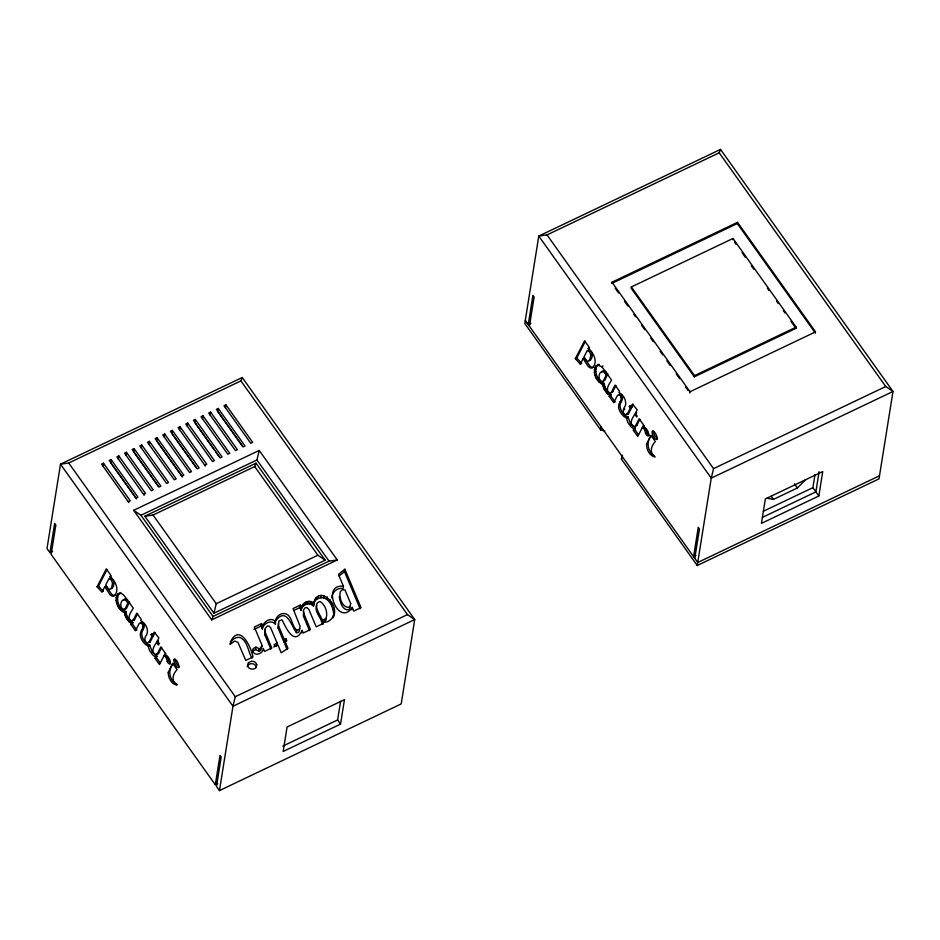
<?xml version="1.0" encoding="UTF-8"?>
<svg xmlns="http://www.w3.org/2000/svg" width="940" height="940" viewBox="0 0 940 940"><rect width="100%" height="100%" fill="white"/><g stroke="black" fill="none" stroke-linecap="round" stroke-linejoin="round"><path stroke-width="1.41" d="M170.316 663.005C167.355 661.008 169.353 656.249 165.358 655.215L163.924 655.909L159.483 664.568L154.994 658.27L157.121 656.261L152.351 652.102L149.613 644.84L146.37 645.181C142.222 641.891 138.121 635.334 141.611 630.246C143.468 628.049 143.55 623.902 140.495 622.797L139.19 623.514L135.431 630.822L130.942 624.524L133.034 622.574C128.898 620.729 126.207 615.982 126.007 611.517L124.573 612.21C117.782 610.389 113.646 599.932 117.782 594.033L121.142 593.328L123.387 594.75L127.065 599.426L128.204 602.869L129.65 602.188M126.007 611.517C119.215 609.707 115.079 599.25 119.215 593.351L120.696 592.494M649.387 435.361C645.463 433.869 647.86 428.24 643.641 427.124L642.208 427.806L637.755 436.477L633.278 430.179L635.393 428.158L630.634 423.999L627.897 416.749L624.654 417.09C620.494 413.788 616.393 407.243 619.895 402.156C621.74 399.958 621.834 395.811 618.779 394.694L617.474 395.423L613.714 402.72L609.226 396.422L611.317 394.471C607.17 392.626 604.479 387.879 604.291 383.426L602.857 384.108C596.066 382.298 591.93 371.829 596.054 365.942L598.98 364.403L596.054 365.942M604.291 383.426C597.499 381.605 593.363 371.147 597.488 365.249M331.867 598.075C331.526 592.576 337.589 586.983 343.053 588.722L343.441 586.278L338.447 574.387L344.874 569.205L361.031 607.604L353.816 611.047L352.277 607.369C338.846 627.967 320.329 583.505 343.441 586.278M252.331 652.231L252.942 650.95L255.574 649.599L259.299 651.397L260.909 650.022L262.142 645.545L254.329 627.027L261.543 623.584L261.156 626.028L262.354 628.895C263.353 623.373 271.108 619.413 275.314 624.031C274.104 617.181 281.824 610.636 287.863 614.854C292.516 618.896 292.023 626.346 296.805 630.211L299.613 629.201L300.036 626.122L293.01 608.58L300.236 605.137L299.837 607.581L300.988 610.307C301.822 604.796 309.648 601.283 313.478 606.112C315.358 582.835 340.997 602.822 333.124 617.745L333.524 615.3C332.384 619.389 326.062 624.712 322.291 620.788M313.478 606.112L314.9 599.497M314.171 601.565L313.866 603.668C309.131 598.005 300.412 603.821 300.988 610.307M52.593 551.451L49.949 552.708L54.649 523.369L55.848 525.049L51.148 554.389L215.295 784.747L217.692 783.607M103.001 466.275L103.494 463.22L101.579 464.125L128.862 502.571M111.143 459.566L137.898 497.119L135.983 498.036L109.228 460.483L111.143 459.566L110.65 462.621L136.523 498.929M118.299 458.978L118.793 455.923L116.877 456.828L144.173 495.274M125.96 455.324L126.442 452.269L124.538 453.186L151.293 490.739L153.208 489.822L126.442 452.269M134.103 448.615L160.858 486.168L158.942 487.085L132.188 449.531L134.103 448.615L133.609 451.682L158.284 486.309M141.258 448.028L141.752 444.973L139.837 445.877L166.591 483.43L168.507 482.526L141.752 444.973M148.919 444.373L149.401 441.318L147.486 442.235L174.253 479.788L176.168 478.871L149.401 441.318M157.062 437.676L183.817 475.229L181.902 476.134L155.147 438.581L157.062 437.676L156.569 440.731L182.43 477.027M164.218 437.077L164.712 434.022L162.796 434.938L189.551 472.491L191.466 471.575L164.712 434.022M172.361 430.367L199.116 467.92L197.212 468.837L170.446 431.284L172.361 430.367L171.867 433.434L196.554 468.061M179.528 429.78L180.01 426.725L178.107 427.63L205.39 466.076M187.178 426.126L187.671 423.071L185.756 423.987L212.511 461.54L214.426 460.623L187.671 423.071M195.32 419.428L222.075 456.981L220.16 457.886L193.405 420.333L195.32 419.428L194.827 422.483L214.755 450.436M202.476 418.829L202.97 415.774L201.054 416.69L227.821 454.243L229.724 453.327L202.97 415.774M210.137 415.186L210.619 412.12L208.715 413.036L235.47 450.589L237.385 449.673L210.619 412.12M218.28 408.477L245.035 446.03L243.119 446.935L216.364 409.382L218.28 408.477L217.786 411.532L242.461 446.159M225.436 407.878L225.929 404.823L224.014 405.739L250.768 443.292L252.684 442.376L225.929 404.823M215.295 784.747L219.995 755.419L221.182 757.088L216.482 786.416L219.466 790.587L401.204 703.919L414.716 619.566L242.238 377.504L60.501 464.184L47 548.537L49.949 552.708M219.466 790.587L232.967 706.234L235.27 696.728L68.737 463.021L60.501 464.184L232.967 706.234L414.716 619.566L407.455 614.619L240.922 380.9L242.238 377.504M255.574 649.599L255.962 647.155L259.687 648.952L262.142 645.545M258.618 651.432L259.005 648.988M262.354 628.895C261.943 622.362 270.603 616.252 275.702 621.587L275.314 624.031M259.299 651.397L259.687 648.952M270.873 649.117L264.833 634.782L265.057 628.695L266.995 626.31L268.781 625.923L270.638 627.673L277.124 643.101L276.724 645.545L273.716 646.979M274.457 623.173L274.856 620.729M283.951 642.102L284.338 639.658L286.007 638.859L285.607 641.315L283.951 642.102L278.216 628.39L278.839 621.034L282 619.836C285.854 627.321 294.185 646.65 302.198 630.446L303.279 632.973L310.494 629.53L303.902 613.879L303.397 610.236L305.03 607.827L306.91 607.557L308.872 609.437L316.193 626.816L323.419 623.373L322.526 621.105L322.138 623.549L322.996 624.301M286.007 638.859L286.829 640.81L285.196 641.597L284.808 644.041L287.029 649.446M299.649 628.566L299.214 631.645L298.168 632.573L296.417 632.655L296.805 630.211M301.705 608.18L302.093 605.736M302.903 606.465L303.303 604.02M304.313 605.254L304.701 602.81M309.554 630.67L303.514 616.323L303.902 613.879M305.7 604.443L306.088 602M301.811 632.902L302.198 630.446M307.791 603.786L308.179 601.341M309.812 603.844L310.2 601.4M311.716 604.62L312.115 602.176M314.512 601.941L316.263 597.617M315.875 600.061L318.084 598.545L318.472 596.089M318.084 598.545L320.834 597.711L321.221 595.267M334.041 611.341L333.641 613.785C333.195 607.428 330.21 600.214 323.818 597.887L324.206 595.443M326.862 599.356L327.249 596.912M316.827 605.125C313.937 610.671 320.14 616.546 321.504 621.61A2.256 1.892 9.1 0 0 324.3 621.857L324.7 619.413L326.262 617.862C327.766 612.128 325.275 604.714 320.164 601.565C311.493 602.998 320.481 615.348 321.891 619.155A2.256 1.892 9.1 0 0 324.7 619.413M329.764 602.375L330.152 599.932M331.703 605.748L332.09 603.292M333.089 609.661L333.477 607.216M360.079 608.721L344.487 571.649L344.874 569.205M351.889 609.813L352.277 607.369M340.55 724.106L344.463 699.654L287.076 727.019L283.163 751.471L340.55 724.106L337.613 719.97L340.609 701.275M530.865 323.36L528.233 324.617L532.933 295.278L534.131 296.946L529.432 326.286M611.964 282.212L611.764 283.445L737.312 223.567L737.512 222.345L611.964 282.212L690.007 391.745L689.807 392.967M604.843 430.92L600.613 429.897L601.095 426.831M631.351 286.947L631.151 288.169L694.331 376.834L795.968 328.365L796.168 327.144L732.989 238.478L631.351 286.947L694.531 375.612L694.331 376.834M879.488 475.828L893 391.475L720.522 149.413L538.773 236.081L525.284 320.434L697.739 562.496L879.488 475.781L879.018 478.871L697.233 565.492L621.422 459.096L621.904 456.041M732.789 239.7L732.989 238.478M694.766 558.325L699.466 528.985L698.279 527.317L693.579 556.656L695.964 555.516M697.233 565.492L711.251 478.143L713.554 468.637L547.021 234.918L538.773 236.081L711.251 478.143L893 391.475L885.739 386.516L719.206 152.809L720.522 149.413M818.834 496.003L822.747 471.551L765.36 498.929L761.435 523.38L818.834 496.003L812.9 487.649L814.968 474.7M819.093 471.68L815.885 491.879L762.411 517.376M350.303 605.995L349.809 608.391L348.399 609.79C342.219 610.436 339.81 601.271 339.293 596.383M213.956 613.221L216.247 603.715L153.067 515.038L144.831 516.213L213.956 613.221L325.158 560.193L256.033 463.173L144.831 516.213M337.272 559.97L329.035 561.133L256.937 459.954L259.228 450.436L133.68 510.314L211.723 619.848L337.272 559.97L259.228 450.436M326.462 617.897L325.874 620.306L324.3 621.857M621.422 459.096L622.503 455.23M624.395 409.805L624.677 408.912M303.514 611.247L303.514 616.323M230.136 644.264C231.111 639.987 235.517 636.627 239.947 637.461C247.925 640.892 247.866 651.632 252.026 658.106M153.067 515.038L254.705 466.569L256.033 463.173M211.723 619.848L213.051 616.452L329.035 561.133M278.452 623.479L278.216 628.39M163.924 655.909C168.154 657.025 165.746 662.641 169.67 664.145L170.211 663.993C171.209 660.186 168.096 656.061 164.629 654.616L165.346 653.194L160.858 646.896L157.097 654.193L155.652 654.651C150.247 651.914 154.125 645.815 156.581 642.455L158.014 641.773L159.26 643.524M642.208 427.806C646.426 428.934 644.029 434.55 647.954 436.054L648.494 435.89C649.493 432.095 646.368 427.97 642.913 426.525L643.63 425.091L639.141 418.794L635.381 426.102L633.924 426.56C628.531 423.811 632.409 417.713 634.852 414.352L636.732 416.984L637.179 416.044L635.311 413.412L637.179 409.84L632.467 404.012L630.822 407.114L629.8 405.692L629.33 406.609L630.364 408.054L627.062 414.423L625.676 414.998C621.422 413.036 623.373 408.371 625.452 405.551C626.686 400.605 623.479 394.718 618.978 392.532L619.577 391.346L615.089 385.048L611.329 392.356L610.013 393.108C604.209 390.241 609.567 383.544 611.552 380.077L607.064 373.779L606.488 374.778L607.922 374.096M128.204 602.869L128.78 601.87L133.269 608.168C131.283 611.646 125.925 618.332 131.741 621.211L133.057 620.447L136.805 613.139L141.294 619.436L140.695 620.623C145.43 622.985 149.155 629.683 146.652 634.77C144.325 637.191 143.891 641.538 147.404 643.101L148.779 642.525L152.092 636.157L151.058 634.7L151.516 633.783L152.538 635.217L153.972 634.535L155.076 632.467M265.374 629.73L264.833 634.782M104.81 586.678L101.955 592.223L97.067 586.783L106.302 568.876L110.791 575.174L109.91 576.878C115.773 580.638 119.885 590.696 114.034 596.077L112.283 596.136L110.039 594.75L104.81 586.678L106.255 585.996L111.472 594.057L113.717 595.455L115.467 595.396M97.067 586.783L98.5 586.102L107.078 569.476M132.364 620.177L134.49 619.766L137.616 613.679M157.086 653.97L158.531 653.511L161.668 647.425M173.383 663.863C167.05 670.056 169.635 680.807 177.143 684.367M585.361 341.373L576.784 357.999L581.672 363.439L580.239 364.121L575.351 358.68L584.586 340.785L589.074 347.083L588.182 348.787C594.057 352.535 598.169 362.605 592.306 367.987L590.555 368.045L588.311 366.647L583.094 358.587L584.527 357.905L589.744 365.965L592 367.364L593.751 367.305M611.447 392.427L612.763 391.663L615.9 385.576M635.358 425.867L636.815 425.421L639.952 419.334M651.655 435.761C645.733 441.73 647.636 451.141 654.052 455.653M130.942 624.524L133.034 622.574M154.994 658.27L157.121 656.261M580.239 364.121L583.094 358.587M609.226 396.422L611.317 394.471M633.278 430.179L635.393 428.158M148.837 642.408L150.212 641.832L153.525 635.475L152.492 634.018L151.058 634.7M626.334 413.929L628.496 413.741L631.809 407.373L630.775 405.927L629.33 406.609M156.581 642.455L158.449 645.075L158.895 644.135L157.027 641.515L158.907 637.943L154.195 632.115L152.538 635.217M633.349 404.365L632.256 406.433L630.822 407.114M140.624 622.832L141.94 622.104C145.829 623.69 144.196 628.578 142.21 631.116C140.412 636.086 144.055 641.468 147.803 644.499L149.613 644.84M618.908 394.73L620.212 394.013C624.101 395.599 622.468 400.487 620.494 403.025C618.696 407.984 622.339 413.365 626.087 416.397L627.897 416.749M247.185 666.484L249.3 664.145L251.039 663.675A4.583 3.83 9.1 0 1 255.715 665.696L256.373 667.2M276.019 620.412C286.759 606.817 291.377 626.052 296.417 632.655M123.375 600.131L125.455 598.71L128.016 600.355L126.583 601.036L124.021 599.391C119.803 600.836 119.697 607.757 123.575 609.755L125.02 609.179L127.664 603.609A2.256 0.787 64.5 0 0 126.583 601.036M601.647 372.04L603.727 370.607L606.3 372.252A2.256 0.787 64.5 0 1 606.899 373.262M767.028 498.224L773.467 499.387L797.379 487.989L805.286 479.976M339.129 575.962L344.487 571.649M68.737 463.021L240.922 380.9M547.021 234.918L719.206 152.809M128.334 501.678L130.249 500.773L103.494 463.22M143.644 494.381L145.547 493.477L118.793 455.923M204.861 465.183L206.776 464.278L180.01 426.725M133.68 510.314L140.953 515.261L256.937 459.954M109.91 576.878L111.343 576.197M588.182 348.787L589.627 348.094M575.351 358.68L576.784 357.999M117.782 594.033L119.215 593.351M116.725 595.619L118.158 594.938M595.008 367.517L596.442 366.835M116.137 597.664L117.571 596.982M594.409 369.573L595.854 368.88M597.546 365.084L601.659 366.647L603.092 365.965M116.102 600.566L117.535 599.885M594.374 372.463L595.819 371.782M116.772 603.457L118.205 602.775M595.055 375.365L596.489 374.684M604.866 372.933A2.256 0.787 64.5 0 1 605.948 375.518L603.304 381.076L601.859 381.652C597.969 379.666 598.087 372.734 602.293 371.3L604.866 372.933L606.3 372.252M117.958 606.194L119.392 605.513M596.23 378.091L597.664 377.41M119.462 608.638L120.896 607.957M597.746 380.536L599.18 379.854M121.037 610.518L122.47 609.837M599.309 382.427L600.742 381.746M122.4 611.611L123.833 610.93M600.672 383.52L602.105 382.827M123.563 612.105L124.996 611.423M601.847 384.002L603.28 383.32M609.884 395.153L607.463 393.719L604.279 389.489L602.975 385.835L604.408 385.153M131.6 623.255L129.179 621.822L125.995 617.58L124.691 613.938L126.125 613.256M125.173 615.735L126.606 615.054M603.457 387.644L604.89 386.963M125.995 617.58L127.441 616.899M604.279 389.489L605.712 388.808M127.159 619.436L128.592 618.755M605.442 391.346L606.876 390.652M128.087 620.635L129.52 619.954M606.359 392.544L607.804 391.863M129.179 621.822L130.613 621.129M607.463 393.719L608.897 393.038M133.057 620.447L134.49 619.766M611.329 392.356L612.763 391.663M130.401 622.774L131.847 622.08M608.685 394.671L610.119 393.989M142.88 625.57L144.314 624.889M621.152 397.467L622.597 396.786M141.611 630.246L143.056 629.565M619.895 402.156L621.328 401.462M216.247 603.715L317.885 555.235L325.158 560.193M694.531 375.612L796.168 327.144M152.092 636.157L153.525 635.475M630.364 408.054L631.809 407.373M148.779 642.525L150.212 641.832M627.062 414.423L628.496 413.741M157.027 641.515L158.461 640.833M635.311 413.412L636.744 412.731M155.676 656.942L153.02 655.262L149.648 650.727L148.179 646.379L149.613 645.686M633.959 428.84L631.292 427.171L627.92 422.624L626.463 418.277L627.897 417.595M690.007 391.745L815.556 331.867L737.512 222.345M157.097 654.193L158.531 653.511M635.381 426.102L636.815 425.421M164.629 654.616L166.063 653.934M642.913 426.525L644.346 425.844M166.38 657.871L167.825 657.178M644.664 429.768L646.097 429.087M166.686 658.482L168.119 657.8M644.969 430.379L646.403 429.697M167.203 661.408L168.636 660.726M645.486 433.316L646.92 432.635M253.941 629.471L261.156 626.028M293.821 610.448L299.837 607.581M277.124 643.101L274.116 644.534L274.962 646.473L277.982 645.04L281.189 652.771L287.981 648.365L285.196 641.597M235.27 696.728L407.455 614.619M713.554 468.637L885.739 386.516M763.327 511.278L812.9 487.649M282.822 746.102L337.613 719.97M589.321 360.69L590.402 360.22C592.893 357.447 593.093 352.465 589.909 350.115L588.687 349.856M111.038 588.781L112.119 588.322C114.61 585.549 114.821 580.556 111.625 578.206L110.403 577.947M255.962 647.155L253.342 648.506L252.731 649.787C252.895 656.966 263.071 654.522 263.294 648.412L264.598 651.42L271.813 647.977L265.221 632.326M603.292 380.97L604.737 380.395L607.381 374.825M320.834 597.711L323.818 597.887M124.186 608.556L125.807 609.096L126.454 608.497L129.097 602.928A2.256 0.787 64.5 0 0 128.956 602.235M657.518 438.886L654.71 435.596A4.583 1.598 64.5 0 1 653.594 431.166M179.246 666.977L176.438 663.687A4.583 1.598 64.5 0 1 175.31 659.269M601.659 366.647L605.348 371.323L606.488 374.778M98.5 586.102L103.388 591.542M737.312 223.567L815.356 333.089M734.481 242.062L736.161 244.424M742.059 252.707L745.432 257.431M751.318 265.703L753.845 269.251M767.334 288.169L769.014 290.531M776.593 301.176L778.285 303.538M783.337 310.635L785.018 312.997M790.916 321.269L795.968 328.365M794.418 483.818L797.379 487.989M771.246 496.273L773.467 499.387M615.159 288.204L618.555 292.963M624.489 301.294L627.885 306.064M633.818 314.395L635.522 316.768M641.456 325.111L644.852 329.87M650.786 338.2L653.335 341.772M660.115 351.302L662.665 354.862M666.907 360.819L670.291 365.578M676.236 373.92L679.632 378.679M685.566 387.01L688.104 390.582M610.659 395.74L615.148 402.038M634.712 429.486L638.448 434.738M600.613 429.897L524.79 323.489L525.284 320.434L528.233 324.617M254.705 466.569L317.885 555.235M215.942 452.105L219.502 457.11M140.953 515.261L213.051 616.452M132.375 623.843L136.864 630.141M156.428 657.589L160.164 662.829M300.236 605.137L301.376 607.863M261.543 623.584L262.742 626.451M278.604 625.946L284.338 639.658M602.857 384.108L602.975 385.835M124.573 612.21L124.691 613.938M626.451 417.43L626.463 418.277M148.179 645.522L148.179 646.379M168.237 672.394C168.072 677.482 171.421 684.261 176.826 685.025C170.963 681.183 172.619 674.144 177.061 669.621L172.572 663.334L168.237 672.394M646.509 444.291C646.356 449.379 649.693 456.17 655.098 456.934C649.246 453.092 650.891 446.054 655.333 441.53L650.844 435.232L646.509 444.291M256.761 664.745L255.986 667.623A4.676 3.913 9.1 0 1 251.074 668.951A4.676 3.913 9.1 0 1 247.479 665.543L248.325 662.712L251.438 661.231A4.583 3.83 9.1 0 1 256.103 663.252L256.761 664.745M112.577 583.235L111.531 587.911L109.604 589.462L108.3 589.028L105.703 585.009L108.969 578.629L111.367 580.062L112.577 583.235M590.861 355.132L589.815 359.809L587.888 361.371L586.572 360.937L583.975 356.918L587.253 350.538L589.65 351.971L590.861 355.132M230.523 641.82L230.324 644.264L234.73 641.068L237.949 642.326L245.751 660.409L252.966 656.966C251.45 647.566 239.7 622.586 230.523 641.82M350.702 603.55L350.197 605.948L348.787 607.346C342.16 607.663 338.635 597.006 340.386 591.519L342.325 589.815L344.945 589.909L350.702 603.55M174.229 659.222L173.876 659.951A4.583 1.598 64.5 0 0 175.005 664.38L176.932 667.083L178.471 667.623A4.676 1.633 64.5 0 0 178.388 664.075A4.676 1.633 64.5 0 0 175.757 659.692L174.229 659.222M652.501 431.131L652.16 431.86A4.583 1.598 64.5 0 0 653.277 436.278L655.215 438.992L656.755 439.532A4.676 1.633 64.5 0 0 656.661 435.972A4.676 1.633 64.5 0 0 654.029 431.601L652.501 431.131"/></g></svg>
